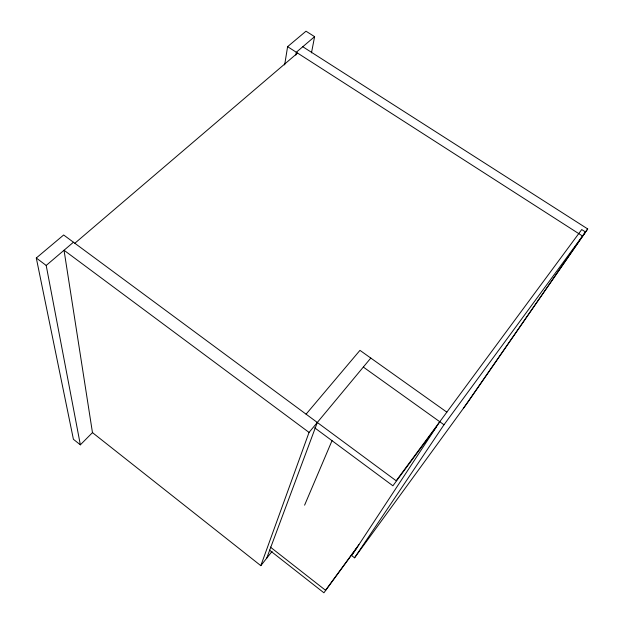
<?xml version="1.0" encoding="UTF-8"?>
<svg xmlns="http://www.w3.org/2000/svg" width="624" height="624" viewBox="0 0 624 624"><rect width="100%" height="100%" fill="white"/><g stroke="black" fill="none" stroke-linecap="round" stroke-linejoin="round"><path stroke-width="0.94" d="M284.653 64.912L287.602 46.667L306.002 31.2L314.605 36.66L311.477 52.868M295.807 55.138L296.306 52.26L314.605 36.66M309.044 432.416L64.03 250.247L92.469 432.627L260.816 565.664L309.044 432.416L370.796 358.067M266.705 558.191L317.304 422.471M304.598 505.159L332.054 440.599M439.764 421.73L351.71 555.625L354.549 557.809L467.61 402.566L587.707 228.946L302.78 46.738M354.549 557.809L443.999 424.757L587.707 228.946M463.336 408.447L585.484 231.972L581.732 229.562L396.162 480.761L63.656 234.991L36.293 258.001L73.414 439.296L80.356 444.826L92.719 432.377M358.925 544.682L325.541 590.288L270.34 547.069M357.209 547.318L323.926 592.8L269.459 550.095M436.301 427.034L392.909 485.8L314.629 427.791M260.816 565.664L272.08 551.374M306.08 414.18L359.962 350.36L446.846 412.152M74.841 243.259L297.554 53.056M80.356 444.826L46.199 265.45L73.445 242.229M287.602 46.667L582.504 236.028M363.324 367.068L443.999 424.757M36.293 258.001L46.199 265.45"/></g></svg>
